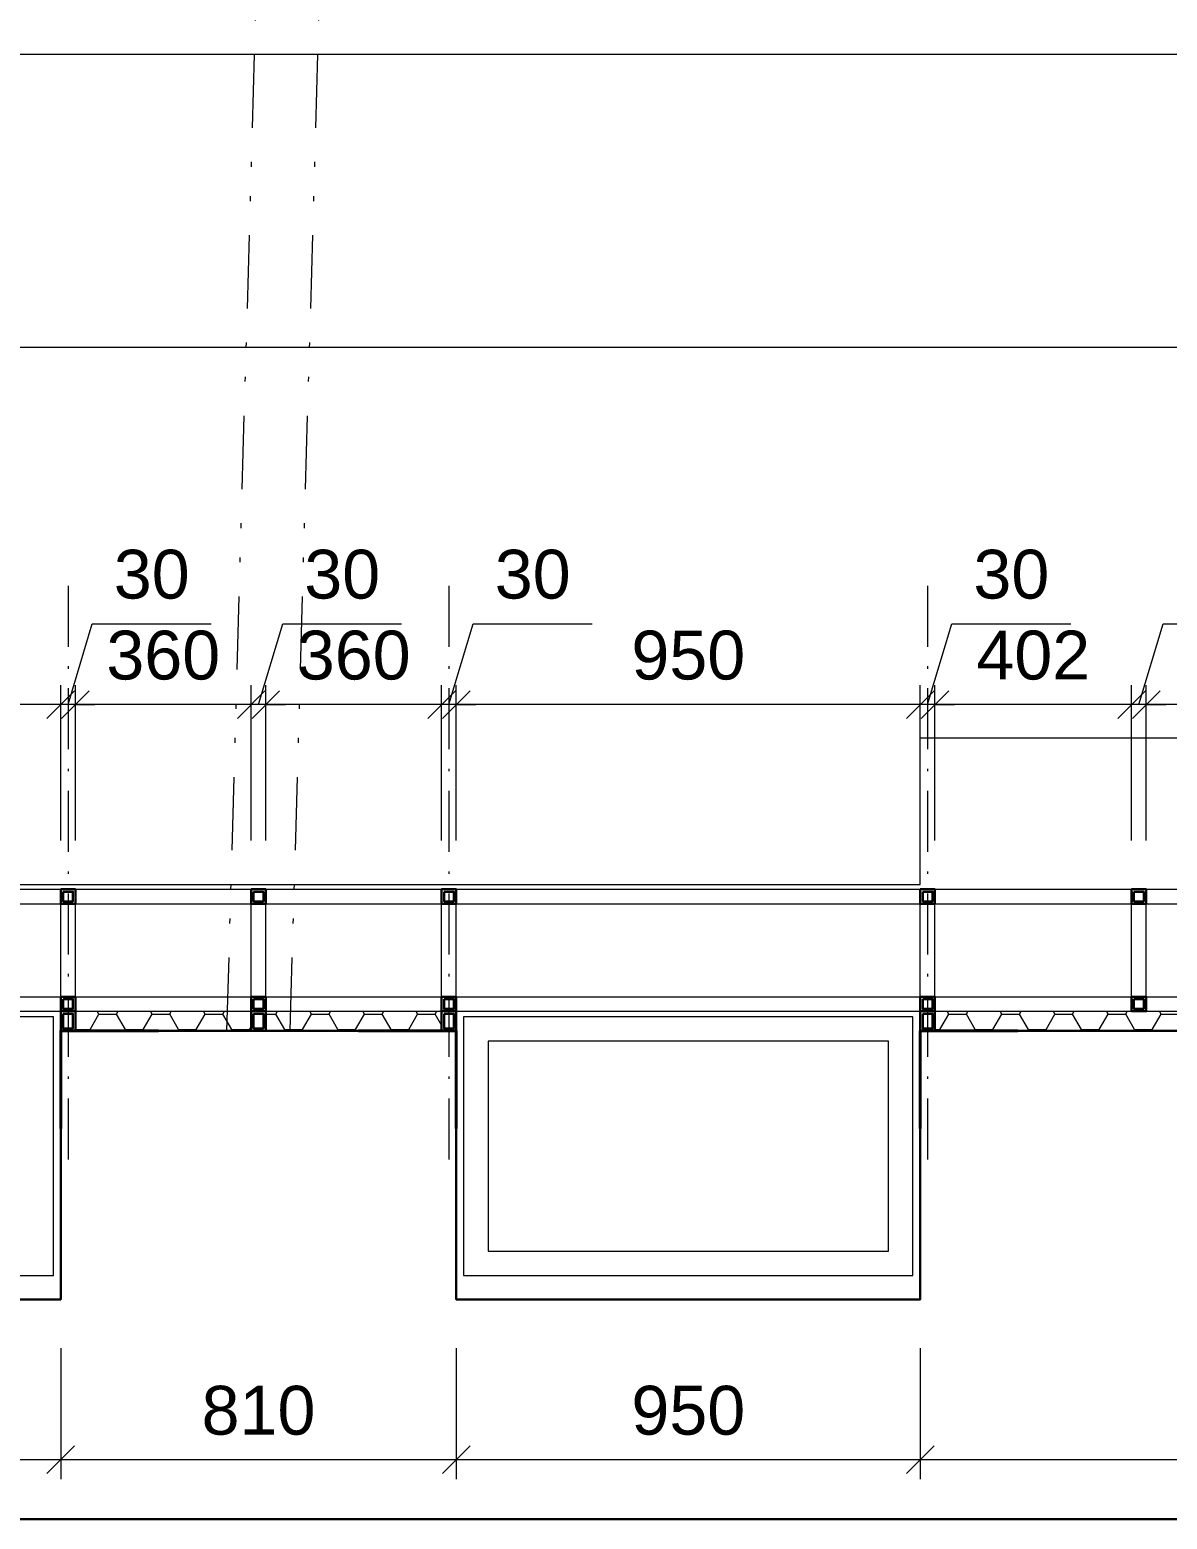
# Model space of a CAD drawing. Header units: millimetres. Extents: x -934 to 41066, y -946 to 28754.
# Drawn here: x 24557 to 26886, y 5814 to 8864 of the extents above; entities that cross this region are included whole.
import ezdxf

# ---------------------------------------------------------------- set-up
doc = ezdxf.new("R2010")
doc.units = ezdxf.units.MM
doc.linetypes.add('dvojčerchovaná 3', pattern=[370, 150, -70, 10, -60, 10, -70])
doc.linetypes.add('čerchovaná 4', pattern=[420, 250, -80, 10, -80])
for name, color, linetype, lineweight in [('A_strechy.kce_Pero_č.__1', 7, 'Continuous', 5), ('A_zdi.kce_Pero_č.__1', 7, 'Continuous', 30), ('bar', 1, 'Continuous', 18), ('Kce', 7, 'Continuous', 13), ('pohled', 135, 'Continuous', 18), ('police', 252, 'Continuous', 5)]:
    doc.layers.add(name, color=color, linetype=linetype, lineweight=lineweight)
doc.styles.get("Standard").update_dxf_attribs({"font": 'Arial.ttf'})
doc.dimstyles.new('1-50', dxfattribs={"dimtxt": 100, "dimasz": 150, "dimexe": 50, "dimexo": 500, "dimgap": 50, "dimtad": 1, "dimdec": 0, "dimtxsty": 'Standard', "dimblk": 'ARCHTICK', "dimblk1": 'ARCHTICK', "dimblk2": 'ARCHTICK', "dimcen": 2.5, "dimdle": 50, "dimclrd": 256, "dimclre": 256, "dimadec": 0, "dimazin": 0, "dimtfac": 1, "dimtdec": 0, "dimtmove": 1, "dimatfit": 3, "dimldrblk": 'ARCHTICK', "dimfxl": 1, "dimlwd": -1, "dimlwe": -1, "dimarcsym": 0})
pattern_1 = [(0, (-1510.298, 78802.26), (54.375, 31.393421), [36.25, -72.5]), (120, (-1510.298, 78802.26), (-54.375, 31.393421), [36.25, -72.5]), (60, (-1510.298, 78802.26), (1e-14, 62.786842), [-72.5, 36.25])]

# ---------------------------------------------------------------- blocks, each defined once
blk = doc.blocks.new('_ARCHTICK')
at = {"ltscale": 20}
for p, q in [((-0.707, -0.707), (0.707, 0.707)), ((0, 0), (0, 0))]:
    blk.add_line(p, q, dxfattribs=at)
blk = doc.blocks.new('*D331')
at = {"layer": 'Defpoints', "color": 0, "ltscale": 0.5, "transparency": 16777216}
for p in [(26842.8, 7482.3), (26842.8, 7104.1), (27245.3, 7104.1)]:
    blk.add_point(p, dxfattribs=at)
at = {"layer": 'pohled', "ltscale": 0.5, "transparency": 16777216}
for p, q in [((26842.8, 7204.1), (26842.8, 7522.3)), ((27245.3, 7204.1), (27245.3, 7522.3)), ((27295.3, 7482.3), (26792.8, 7482.3))]:
    blk.add_line(p, q, dxfattribs=at)
at = {"layer": 'pohled', "ltscale": 0.5, "transparency": 16777216, "xscale": 40, "yscale": 40, "zscale": 40, "rotation": 180}
blk.add_blockref('_ARCHTICK', (26842.8, 7482.3), dxfattribs=at)
at = {"layer": 'pohled', "ltscale": 0.5, "transparency": 16777216, "xscale": 40, "yscale": 40, "zscale": 40}
blk.add_blockref('_ARCHTICK', (27245.3, 7482.3), dxfattribs=at)
at = {"layer": 'pohled', "color": 0, "ltscale": 0.5, "transparency": 16777216, "insert": (27044.1, 7582.9), "char_height": 100, "attachment_point": 5}
blk.add_mtext('403', dxfattribs=at)
blk = doc.blocks.new('*D332')
at = {"layer": 'Defpoints', "color": 0, "ltscale": 0.5, "transparency": 16777216}
for p in [(26812.8, 7482.3), (26812.8, 7104.1), (26842.8, 7104.1)]:
    blk.add_point(p, dxfattribs=at)
at = {"layer": 'pohled', "ltscale": 0.5, "transparency": 16777216}
for p, q in [((26827.8, 7482.3), (26877.5, 7647.9)), ((26877.5, 7647.9), (27120.8, 7647.9)), ((26812.8, 7204.1), (26812.8, 7522.3)), ((26842.8, 7204.1), (26842.8, 7522.3)), ((26812.8, 7482.3), (26772.8, 7482.3)), ((26842.8, 7482.3), (26812.8, 7482.3)), ((26842.8, 7482.3), (26812.8, 7482.3)), ((26842.8, 7482.3), (26882.8, 7482.3))]:
    blk.add_line(p, q, dxfattribs=at)
at = {"layer": 'pohled', "ltscale": 0.5, "transparency": 16777216, "xscale": 40, "yscale": 40, "zscale": 40}
blk.add_blockref('_ARCHTICK', (26812.8, 7482.3), dxfattribs=at)
at = {"layer": 'pohled', "ltscale": 0.5, "transparency": 16777216, "xscale": 40, "yscale": 40, "zscale": 40, "rotation": 180}
blk.add_blockref('_ARCHTICK', (26842.8, 7482.3), dxfattribs=at)
at = {"layer": 'pohled', "color": 0, "ltscale": 0.5, "transparency": 16777216, "insert": (26999.2, 7748.6), "char_height": 100, "attachment_point": 5}
blk.add_mtext('30', dxfattribs=at)
blk = doc.blocks.new('*D333')
at = {"layer": 'Defpoints', "color": 0, "ltscale": 0.5, "transparency": 16777216}
for p in [(26410.3, 7482.3), (26410.3, 7104.1), (26812.8, 7104.1)]:
    blk.add_point(p, dxfattribs=at)
at = {"layer": 'pohled', "ltscale": 0.5, "transparency": 16777216}
for p, q in [((26410.3, 7204.1), (26410.3, 7522.3)), ((26812.8, 7204.1), (26812.8, 7522.3)), ((26862.8, 7482.3), (26360.3, 7482.3))]:
    blk.add_line(p, q, dxfattribs=at)
at = {"layer": 'pohled', "ltscale": 0.5, "transparency": 16777216, "xscale": 40, "yscale": 40, "zscale": 40, "rotation": 180}
blk.add_blockref('_ARCHTICK', (26410.3, 7482.3), dxfattribs=at)
at = {"layer": 'pohled', "ltscale": 0.5, "transparency": 16777216, "xscale": 40, "yscale": 40, "zscale": 40}
blk.add_blockref('_ARCHTICK', (26812.8, 7482.3), dxfattribs=at)
at = {"layer": 'pohled', "color": 0, "ltscale": 0.5, "transparency": 16777216, "insert": (26611.6, 7582.9), "char_height": 100, "attachment_point": 5}
blk.add_mtext('402', dxfattribs=at)
blk = doc.blocks.new('*D334')
at = {"layer": 'Defpoints', "color": 0, "ltscale": 0.5, "transparency": 16777216}
for p in [(26380.3, 7482.3), (26380.3, 7104.1), (26410.3, 7104.1)]:
    blk.add_point(p, dxfattribs=at)
at = {"layer": 'pohled', "ltscale": 0.5, "transparency": 16777216}
for p, q in [((26395.3, 7482.3), (26445, 7647.9)), ((26445, 7647.9), (26688.3, 7647.9)), ((26380.3, 7204.1), (26380.3, 7522.3)), ((26410.3, 7204.1), (26410.3, 7522.3)), ((26380.3, 7482.3), (26340.3, 7482.3)), ((26410.3, 7482.3), (26380.3, 7482.3)), ((26410.3, 7482.3), (26380.3, 7482.3)), ((26410.3, 7482.3), (26450.3, 7482.3))]:
    blk.add_line(p, q, dxfattribs=at)
at = {"layer": 'pohled', "ltscale": 0.5, "transparency": 16777216, "xscale": 40, "yscale": 40, "zscale": 40}
blk.add_blockref('_ARCHTICK', (26380.3, 7482.3), dxfattribs=at)
at = {"layer": 'pohled', "ltscale": 0.5, "transparency": 16777216, "xscale": 40, "yscale": 40, "zscale": 40, "rotation": 180}
blk.add_blockref('_ARCHTICK', (26410.3, 7482.3), dxfattribs=at)
at = {"layer": 'pohled', "color": 0, "ltscale": 0.5, "transparency": 16777216, "insert": (26566.7, 7748.6), "char_height": 100, "attachment_point": 5}
blk.add_mtext('30', dxfattribs=at)
blk = doc.blocks.new('*D335')
at = {"layer": 'Defpoints', "color": 0, "ltscale": 0.5, "transparency": 16777216}
for p in [(25430.3, 7482.3), (25430.3, 7104.1), (26380.3, 7104.1)]:
    blk.add_point(p, dxfattribs=at)
at = {"layer": 'pohled', "ltscale": 0.5, "transparency": 16777216}
for p, q in [((25430.3, 7204.1), (25430.3, 7522.3)), ((26380.3, 7204.1), (26380.3, 7522.3)), ((26430.3, 7482.3), (25380.3, 7482.3))]:
    blk.add_line(p, q, dxfattribs=at)
at = {"layer": 'pohled', "ltscale": 0.5, "transparency": 16777216, "xscale": 40, "yscale": 40, "zscale": 40, "rotation": 180}
blk.add_blockref('_ARCHTICK', (25430.3, 7482.3), dxfattribs=at)
at = {"layer": 'pohled', "ltscale": 0.5, "transparency": 16777216, "xscale": 40, "yscale": 40, "zscale": 40}
blk.add_blockref('_ARCHTICK', (26380.3, 7482.3), dxfattribs=at)
at = {"layer": 'pohled', "color": 0, "ltscale": 0.5, "transparency": 16777216, "insert": (25905.3, 7582.9), "char_height": 100, "attachment_point": 5}
blk.add_mtext('950', dxfattribs=at)
blk = doc.blocks.new('*D336')
at = {"layer": 'Defpoints', "color": 0, "ltscale": 0.5, "transparency": 16777216}
for p in [(25400.3, 7482.3), (25400.3, 7104.1), (25430.3, 7104.1)]:
    blk.add_point(p, dxfattribs=at)
at = {"layer": 'pohled', "ltscale": 0.5, "transparency": 16777216}
for p, q in [((25415.3, 7482.3), (25465, 7647.9)), ((25465, 7647.9), (25708.3, 7647.9)), ((25400.3, 7204.1), (25400.3, 7522.3)), ((25430.3, 7204.1), (25430.3, 7522.3)), ((25400.3, 7482.3), (25360.3, 7482.3)), ((25430.3, 7482.3), (25400.3, 7482.3)), ((25430.3, 7482.3), (25400.3, 7482.3)), ((25430.3, 7482.3), (25470.3, 7482.3))]:
    blk.add_line(p, q, dxfattribs=at)
at = {"layer": 'pohled', "ltscale": 0.5, "transparency": 16777216, "xscale": 40, "yscale": 40, "zscale": 40}
blk.add_blockref('_ARCHTICK', (25400.3, 7482.3), dxfattribs=at)
at = {"layer": 'pohled', "ltscale": 0.5, "transparency": 16777216, "xscale": 40, "yscale": 40, "zscale": 40, "rotation": 180}
blk.add_blockref('_ARCHTICK', (25430.3, 7482.3), dxfattribs=at)
at = {"layer": 'pohled', "color": 0, "ltscale": 0.5, "transparency": 16777216, "insert": (25586.7, 7748.6), "char_height": 100, "attachment_point": 5}
blk.add_mtext('30', dxfattribs=at)
blk = doc.blocks.new('*D337')
at = {"layer": 'Defpoints', "color": 0, "ltscale": 0.5, "transparency": 16777216}
for p in [(25040.3, 7482.3), (25040.3, 7104.1), (25400.3, 7104.1)]:
    blk.add_point(p, dxfattribs=at)
at = {"layer": 'pohled', "ltscale": 0.5, "transparency": 16777216}
for p, q in [((25040.3, 7204.1), (25040.3, 7522.3)), ((25400.3, 7204.1), (25400.3, 7522.3)), ((25450.3, 7482.3), (24990.3, 7482.3))]:
    blk.add_line(p, q, dxfattribs=at)
at = {"layer": 'pohled', "ltscale": 0.5, "transparency": 16777216, "xscale": 40, "yscale": 40, "zscale": 40, "rotation": 180}
blk.add_blockref('_ARCHTICK', (25040.3, 7482.3), dxfattribs=at)
at = {"layer": 'pohled', "ltscale": 0.5, "transparency": 16777216, "xscale": 40, "yscale": 40, "zscale": 40}
blk.add_blockref('_ARCHTICK', (25400.3, 7482.3), dxfattribs=at)
at = {"layer": 'pohled', "color": 0, "ltscale": 0.5, "transparency": 16777216, "insert": (25220.3, 7582.9), "char_height": 100, "attachment_point": 5}
blk.add_mtext('360', dxfattribs=at)
blk = doc.blocks.new('*D274')
at = {"layer": 'Defpoints', "color": 0, "ltscale": 0.5, "transparency": 16777216}
for p in [(25010.3, 7482.3), (25010.3, 7104.1), (25040.3, 7104.1)]:
    blk.add_point(p, dxfattribs=at)
at = {"layer": 'pohled', "ltscale": 0.5, "transparency": 16777216}
for p, q in [((25025.3, 7482.3), (25075, 7647.9)), ((25075, 7647.9), (25318.3, 7647.9)), ((25010.3, 7204.1), (25010.3, 7522.3)), ((25040.3, 7204.1), (25040.3, 7522.3)), ((25010.3, 7482.3), (24970.3, 7482.3)), ((25040.3, 7482.3), (25010.3, 7482.3)), ((25040.3, 7482.3), (25010.3, 7482.3)), ((25040.3, 7482.3), (25080.3, 7482.3))]:
    blk.add_line(p, q, dxfattribs=at)
at = {"layer": 'pohled', "ltscale": 0.5, "transparency": 16777216, "xscale": 40, "yscale": 40, "zscale": 40}
blk.add_blockref('_ARCHTICK', (25010.3, 7482.3), dxfattribs=at)
at = {"layer": 'pohled', "ltscale": 0.5, "transparency": 16777216, "xscale": 40, "yscale": 40, "zscale": 40, "rotation": 180}
blk.add_blockref('_ARCHTICK', (25040.3, 7482.3), dxfattribs=at)
at = {"layer": 'pohled', "color": 0, "ltscale": 0.5, "transparency": 16777216, "insert": (25196.7, 7748.6), "char_height": 100, "attachment_point": 5}
blk.add_mtext('30', dxfattribs=at)
blk = doc.blocks.new('*D275')
at = {"layer": 'Defpoints', "color": 0, "ltscale": 0.5, "transparency": 16777216}
for p in [(24650.3, 7482.3), (24650.3, 7104.1), (25010.3, 7104.1)]:
    blk.add_point(p, dxfattribs=at)
at = {"layer": 'pohled', "ltscale": 0.5, "transparency": 16777216}
for p, q in [((24650.3, 7204.1), (24650.3, 7522.3)), ((25010.3, 7204.1), (25010.3, 7522.3)), ((25060.3, 7482.3), (24600.3, 7482.3))]:
    blk.add_line(p, q, dxfattribs=at)
at = {"layer": 'pohled', "ltscale": 0.5, "transparency": 16777216, "xscale": 40, "yscale": 40, "zscale": 40, "rotation": 180}
blk.add_blockref('_ARCHTICK', (24650.3, 7482.3), dxfattribs=at)
at = {"layer": 'pohled', "ltscale": 0.5, "transparency": 16777216, "xscale": 40, "yscale": 40, "zscale": 40}
blk.add_blockref('_ARCHTICK', (25010.3, 7482.3), dxfattribs=at)
at = {"layer": 'pohled', "color": 0, "ltscale": 0.5, "transparency": 16777216, "insert": (24830.3, 7582.9), "char_height": 100, "attachment_point": 5}
blk.add_mtext('360', dxfattribs=at)
blk = doc.blocks.new('*D276')
at = {"layer": 'Defpoints', "color": 0, "ltscale": 0.5, "transparency": 16777216}
for p in [(24620.3, 7482.3), (24620.3, 7104.1), (24650.3, 7104.1)]:
    blk.add_point(p, dxfattribs=at)
at = {"layer": 'pohled', "ltscale": 0.5, "transparency": 16777216}
for p, q in [((24635.3, 7482.3), (24685, 7647.9)), ((24685, 7647.9), (24928.3, 7647.9)), ((24620.3, 7204.1), (24620.3, 7522.3)), ((24650.3, 7204.1), (24650.3, 7522.3)), ((24620.3, 7482.3), (24580.3, 7482.3)), ((24650.3, 7482.3), (24620.3, 7482.3)), ((24650.3, 7482.3), (24620.3, 7482.3)), ((24650.3, 7482.3), (24690.3, 7482.3))]:
    blk.add_line(p, q, dxfattribs=at)
at = {"layer": 'pohled', "ltscale": 0.5, "transparency": 16777216, "xscale": 40, "yscale": 40, "zscale": 40}
blk.add_blockref('_ARCHTICK', (24620.3, 7482.3), dxfattribs=at)
at = {"layer": 'pohled', "ltscale": 0.5, "transparency": 16777216, "xscale": 40, "yscale": 40, "zscale": 40, "rotation": 180}
blk.add_blockref('_ARCHTICK', (24650.3, 7482.3), dxfattribs=at)
at = {"layer": 'pohled', "color": 0, "ltscale": 0.5, "transparency": 16777216, "insert": (24806.7, 7748.6), "char_height": 100, "attachment_point": 5}
blk.add_mtext('30', dxfattribs=at)
blk = doc.blocks.new('*D277')
at = {"layer": 'Defpoints', "color": 0, "ltscale": 0.5, "transparency": 16777216}
for p in [(23670.3, 7482.3), (23670.3, 7104.1), (24620.3, 7104.1)]:
    blk.add_point(p, dxfattribs=at)
at = {"layer": 'pohled', "ltscale": 0.5, "transparency": 16777216}
for p, q in [((23670.3, 7204.1), (23670.3, 7522.3)), ((24620.3, 7204.1), (24620.3, 7522.3)), ((24670.3, 7482.3), (23620.3, 7482.3))]:
    blk.add_line(p, q, dxfattribs=at)
at = {"layer": 'pohled', "ltscale": 0.5, "transparency": 16777216, "xscale": 40, "yscale": 40, "zscale": 40, "rotation": 180}
blk.add_blockref('_ARCHTICK', (23670.3, 7482.3), dxfattribs=at)
at = {"layer": 'pohled', "ltscale": 0.5, "transparency": 16777216, "xscale": 40, "yscale": 40, "zscale": 40}
blk.add_blockref('_ARCHTICK', (24620.3, 7482.3), dxfattribs=at)
at = {"layer": 'pohled', "color": 0, "ltscale": 0.5, "transparency": 16777216, "insert": (24145.3, 7582.9), "char_height": 100, "attachment_point": 5}
blk.add_mtext('950', dxfattribs=at)
blk = doc.blocks.new('*D239')
at = {"layer": 'Defpoints', "color": 0, "transparency": 16777216}
for p in [(26380.3, 6264.1), (28140.3, 6264.1), (26380.3, 5935.9)]:
    blk.add_point(p, dxfattribs=at)
at = {"layer": 'pohled', "transparency": 16777216}
for p, q in [((26380.3, 6164.1), (26380.3, 5895.9)), ((28140.3, 6164.1), (28140.3, 5895.9)), ((28190.3, 5935.9), (26330.3, 5935.9))]:
    blk.add_line(p, q, dxfattribs=at)
at = {"layer": 'pohled', "transparency": 16777216, "xscale": 40, "yscale": 40, "zscale": 40, "rotation": 180}
blk.add_blockref('_ARCHTICK', (26380.3, 5935.9), dxfattribs=at)
at = {"layer": 'pohled', "transparency": 16777216, "xscale": 40, "yscale": 40, "zscale": 40}
blk.add_blockref('_ARCHTICK', (28140.3, 5935.9), dxfattribs=at)
at = {"layer": 'pohled', "color": 0, "transparency": 16777216, "insert": (27260.3, 6036.5), "char_height": 100, "attachment_point": 5}
blk.add_mtext('1760', dxfattribs=at)
blk = doc.blocks.new('*D240')
at = {"layer": 'Defpoints', "color": 0, "transparency": 16777216}
for p in [(25430.3, 6264.1), (26380.3, 6264.1), (25430.3, 5935.9)]:
    blk.add_point(p, dxfattribs=at)
at = {"layer": 'pohled', "transparency": 16777216}
for p, q in [((25430.3, 6164.1), (25430.3, 5895.9)), ((26380.3, 6164.1), (26380.3, 5895.9)), ((26430.3, 5935.9), (25380.3, 5935.9))]:
    blk.add_line(p, q, dxfattribs=at)
at = {"layer": 'pohled', "transparency": 16777216, "xscale": 40, "yscale": 40, "zscale": 40, "rotation": 180}
blk.add_blockref('_ARCHTICK', (25430.3, 5935.9), dxfattribs=at)
at = {"layer": 'pohled', "transparency": 16777216, "xscale": 40, "yscale": 40, "zscale": 40}
blk.add_blockref('_ARCHTICK', (26380.3, 5935.9), dxfattribs=at)
at = {"layer": 'pohled', "color": 0, "transparency": 16777216, "insert": (25905.3, 6036.5), "char_height": 100, "attachment_point": 5}
blk.add_mtext('950', dxfattribs=at)
blk = doc.blocks.new('*D241')
at = {"layer": 'Defpoints', "color": 0, "transparency": 16777216}
for p in [(24620.3, 6264.1), (25430.3, 6264.1), (24620.3, 5935.9)]:
    blk.add_point(p, dxfattribs=at)
at = {"layer": 'pohled', "transparency": 16777216}
for p, q in [((24620.3, 6164.1), (24620.3, 5895.9)), ((25430.3, 6164.1), (25430.3, 5895.9)), ((25480.3, 5935.9), (24570.3, 5935.9))]:
    blk.add_line(p, q, dxfattribs=at)
at = {"layer": 'pohled', "transparency": 16777216, "xscale": 40, "yscale": 40, "zscale": 40, "rotation": 180}
blk.add_blockref('_ARCHTICK', (24620.3, 5935.9), dxfattribs=at)
at = {"layer": 'pohled', "transparency": 16777216, "xscale": 40, "yscale": 40, "zscale": 40}
blk.add_blockref('_ARCHTICK', (25430.3, 5935.9), dxfattribs=at)
at = {"layer": 'pohled', "color": 0, "transparency": 16777216, "insert": (25025.3, 6036.5), "char_height": 100, "attachment_point": 5}
blk.add_mtext('810', dxfattribs=at)
blk = doc.blocks.new('*D242')
at = {"layer": 'Defpoints', "color": 0, "transparency": 16777216}
for p in [(23670.3, 6264.1), (24620.3, 6264.1), (23670.3, 5935.9)]:
    blk.add_point(p, dxfattribs=at)
at = {"layer": 'pohled', "transparency": 16777216}
for p, q in [((23670.3, 6164.1), (23670.3, 5895.9)), ((24620.3, 6164.1), (24620.3, 5895.9)), ((24670.3, 5935.9), (23620.3, 5935.9))]:
    blk.add_line(p, q, dxfattribs=at)
at = {"layer": 'pohled', "transparency": 16777216, "xscale": 40, "yscale": 40, "zscale": 40, "rotation": 180}
blk.add_blockref('_ARCHTICK', (23670.3, 5935.9), dxfattribs=at)
at = {"layer": 'pohled', "transparency": 16777216, "xscale": 40, "yscale": 40, "zscale": 40}
blk.add_blockref('_ARCHTICK', (24620.3, 5935.9), dxfattribs=at)
at = {"layer": 'pohled', "color": 0, "transparency": 16777216, "insert": (24145.3, 6036.5), "char_height": 100, "attachment_point": 5}
blk.add_mtext('950', dxfattribs=at)

msp = doc.modelspace()

# ---------------------------------------------------------------- hatches: boundary and pattern name
at = {"layer": 'police'}
h = msp.add_hatch(dxfattribs=at)
h.set_pattern_fill('HONEY', color=2, scale=290)
h.set_pattern_definition(pattern_1)
h.paths.add_polyline_path([(24961.8, 6854.1), (24650.3, 6854.1), (24650.3, 6814.1), (24960.7, 6814.1)])
h = msp.add_hatch(dxfattribs=at)
h.set_pattern_fill('HONEY', color=256, scale=290)
h.set_pattern_definition(pattern_1)
h.paths.add_polyline_path([(25010.3, 6854.1), (24961.8, 6854.1), (24960.7, 6814.1), (25010.3, 6814.1)])
h = msp.add_hatch(dxfattribs=at)
h.set_pattern_fill('HONEY', color=2, scale=290)
h.set_pattern_definition(pattern_1)
h.paths.add_polyline_path([(25091.4, 6854.1), (25040.3, 6854.1), (25040.3, 6814.1), (25090.3, 6814.1)])
h = msp.add_hatch(dxfattribs=at)
h.set_pattern_fill('HONEY', color=2, scale=290)
h.set_pattern_definition(pattern_1)
h.paths.add_polyline_path([(25400.3, 6854.1), (25091.4, 6854.1), (25090.3, 6814.1), (25400.3, 6814.1)])
h = msp.add_hatch(dxfattribs=at)
h.set_pattern_fill('HONEY', color=2, scale=290)
h.set_pattern_definition(pattern_1)
h.paths.add_polyline_path([(27143.8, 6854.1), (26410.3, 6854.1), (26410.3, 6814.1), (27143.3, 6814.1)])

# ---------------------------------------------------------------- linework, layer by layer
at = {"layer": 'A_strechy.kce_Pero_č.__1', "color": 7, "linetype": 'dvojčerchovaná 3', "lineweight": 5}
for p, q in [((24960.7, 6814.1), (25111.9, 12171.9)), ((25090.3, 6814.1), (25241.9, 12170.4))]:
    msp.add_line(p, q, dxfattribs=at)
at = {"layer": 'A_zdi.kce_Pero_č.__1', "lineweight": 30}
for points in [[(24620.3, 6814.1), (24620.3, 6264.1), (23670.3, 6264.1), (23670.3, 6814.1)], [(26380.3, 6814.1), (26380.3, 6264.1), (25430.3, 6264.1), (25430.3, 6814.1)]]:
    msp.add_lwpolyline(points, dxfattribs=at)
at = {"layer": 'A_zdi.kce_Pero_č.__1', "color": 7, "linetype": 'Continuous', "lineweight": 30, "flags": 128}
msp.add_lwpolyline([(6629.6, 5814.1), (29874.6, 5814.1)], dxfattribs=at)
at = {"layer": 'bar', "lineweight": 40, "ltscale": 0.5}
for points in [[(24820.3, 6814.1), (24620.3, 6814.1), (24620.3, 6614.1)], [(25430.3, 6614.1), (25430.3, 6814.1), (25230.3, 6814.1)], [(26580.3, 6814.1), (26380.3, 6814.1), (26380.3, 6614.1)]]:
    msp.add_lwpolyline(points, dxfattribs=at)
at = {"layer": 'Kce'}
for points in [[(21742.2, 8814.1), (29179, 8814.1)], [(21742.2, 8214.1), (29125.4, 8214.1)]]:
    msp.add_lwpolyline(points, dxfattribs=at)
at = {"layer": 'Kce', "lineweight": 15}
for points in [[(26380.3, 7414.1), (29053.9, 7414.1)], [(26380.3, 7114.1), (26380.3, 7414.1)], [(23670.3, 7114.1), (26380.3, 7114.1)]]:
    msp.add_lwpolyline(points, dxfattribs=at)
at = {"layer": 'Kce', "lineweight": 30}
for points in [[(24620.3, 6814.1), (25430.3, 6814.1)], [(26380.3, 6814.1), (28140.3, 6814.1)]]:
    msp.add_lwpolyline(points, dxfattribs=at)
at = {"layer": 'pohled', "linetype": 'čerchovaná 4', "ltscale": 0.5}
for points in [[(24635.3, 7725.7), (24635.3, 6534.5)], [(25415.3, 7725.7), (25415.3, 6534.5)], [(26395.3, 7725.7), (26395.3, 6534.5)]]:
    msp.add_lwpolyline(points, dxfattribs=at)
at = {"layer": 'pohled'}
for points in [[(22165.3, 7104.1), (28140.3, 7104.1)], [(24620.3, 6814.1), (24620.3, 7104.1)], [(24650.3, 6814.1), (24650.3, 7104.1)], [(25010.3, 6814.1), (25010.3, 7104.1)], [(25040.3, 6814.1), (25040.3, 7104.1)], [(25400.3, 6814.1), (25400.3, 7104.1)], [(25430.3, 6814.1), (25430.3, 7104.1)], [(26380.3, 6814.1), (26380.3, 7104.1)], [(26380.3, 6814.1), (26380.3, 7104.1)], [(26410.3, 6814.1), (26410.3, 7104.1)], [(26410.3, 6814.1), (26410.3, 7104.1)], [(26812.8, 6854.1), (26812.8, 7104.1)], [(26842.8, 6854.1), (26842.8, 7104.1)], [(22165.3, 7074.1), (28140.3, 7074.1)], [(22165.3, 6884.1), (28140.3, 6884.1)], [(20492, 6854.1), (28980.3, 6854.1)]]:
    msp.add_lwpolyline(points, dxfattribs=at)
at = {"layer": 'pohled', "lineweight": 30}
for points in [[(24620.3, 7104.1), (24620.3, 7074.1), (24650.3, 7074.1), (24650.3, 7104.1), (24620.3, 7104.1)], [(25010.3, 7104.1), (25010.3, 7074.1), (25040.3, 7074.1), (25040.3, 7104.1), (25010.3, 7104.1)], [(25400.3, 7104.1), (25400.3, 7074.1), (25430.3, 7074.1), (25430.3, 7104.1), (25400.3, 7104.1)], [(26380.3, 7104.1), (26380.3, 7074.1), (26410.3, 7074.1), (26410.3, 7104.1), (26380.3, 7104.1)], [(26812.8, 7104.1), (26812.8, 7074.1), (26842.8, 7074.1), (26842.8, 7104.1), (26812.8, 7104.1)], [(24620.3, 6884.1), (24620.3, 6854.1), (24650.3, 6854.1), (24650.3, 6884.1), (24620.3, 6884.1)], [(25010.3, 6884.1), (25010.3, 6854.1), (25040.3, 6854.1), (25040.3, 6884.1), (25010.3, 6884.1)], [(25400.3, 6884.1), (25400.3, 6854.1), (25430.3, 6854.1), (25430.3, 6884.1), (25400.3, 6884.1)], [(26380.3, 6884.1), (26380.3, 6854.1), (26410.3, 6854.1), (26410.3, 6884.1), (26380.3, 6884.1)], [(26812.8, 6884.1), (26812.8, 6854.1), (26842.8, 6854.1), (26842.8, 6884.1), (26812.8, 6884.1)], [(24620.3, 6854.1), (24620.3, 6814.1), (24650.3, 6814.1), (24650.3, 6854.1), (24620.3, 6854.1)], [(25010.3, 6854.1), (25010.3, 6814.1), (25040.3, 6814.1), (25040.3, 6854.1), (25010.3, 6854.1)], [(25400.3, 6854.1), (25400.3, 6814.1), (25430.3, 6814.1), (25430.3, 6854.1), (25400.3, 6854.1)], [(26380.3, 6854.1), (26380.3, 6814.1), (26410.3, 6814.1), (26410.3, 6854.1), (26380.3, 6854.1)]]:
    msp.add_lwpolyline(points, dxfattribs=at)
for points in [[(24625.3, 7099.1), (24625.3, 7079.1), (24645.3, 7079.1), (24645.3, 7099.1)], [(25015.3, 7099.1), (25015.3, 7079.1), (25035.3, 7079.1), (25035.3, 7099.1)], [(25405.3, 7099.1), (25405.3, 7079.1), (25425.3, 7079.1), (25425.3, 7099.1)], [(26385.3, 7099.1), (26385.3, 7079.1), (26405.3, 7079.1), (26405.3, 7099.1)], [(26817.8, 7099.1), (26817.8, 7079.1), (26837.8, 7079.1), (26837.8, 7099.1)], [(24625.3, 6879.1), (24625.3, 6859.1), (24645.3, 6859.1), (24645.3, 6879.1)], [(25015.3, 6879.1), (25015.3, 6859.1), (25035.3, 6859.1), (25035.3, 6879.1)], [(25405.3, 6879.1), (25405.3, 6859.1), (25425.3, 6859.1), (25425.3, 6879.1)], [(26385.3, 6879.1), (26385.3, 6859.1), (26405.3, 6859.1), (26405.3, 6879.1)], [(26817.8, 6879.1), (26817.8, 6859.1), (26837.8, 6859.1), (26837.8, 6879.1)], [(24625.3, 6849.1), (24625.3, 6819.1), (24645.3, 6819.1), (24645.3, 6849.1)], [(25015.3, 6849.1), (25015.3, 6819.1), (25035.3, 6819.1), (25035.3, 6849.1)], [(25405.3, 6849.1), (25405.3, 6819.1), (25425.3, 6819.1), (25425.3, 6849.1)], [(26385.3, 6849.1), (26385.3, 6819.1), (26405.3, 6819.1), (26405.3, 6849.1)]]:
    msp.add_lwpolyline(points, close=True, dxfattribs=at)
at = {"layer": 'pohled', "color": 252}
for points in [[(23685.3, 6313), (24605.3, 6313), (24605.3, 6843), (23685.3, 6843), (23685.3, 6313)], [(25445.3, 6313), (26365.3, 6313), (26365.3, 6843), (25445.3, 6843), (25445.3, 6313)]]:
    msp.add_lwpolyline(points, dxfattribs=at)
msp.add_lwpolyline([(25495.3, 6363), (26315.3, 6363), (26315.3, 6793), (25495.3, 6793)], close=True, dxfattribs=at)

# ---------------------------------------------------------------- dimensions: what is measured, and where the dimension line sits
at = {"layer": 'pohled', "ltscale": 0.5}
for base, p1, p2, picture, middle in [((24620.3, 7482.3), (24650.3, 7104.1), (24620.3, 7104.1), '*D276', (24735, 7748.6)), ((25010.3, 7482.3), (25040.3, 7104.1), (25010.3, 7104.1), '*D274', (25125, 7748.6)), ((25400.3, 7482.3), (25430.3, 7104.1), (25400.3, 7104.1), '*D336', (25515, 7748.6)), ((26380.3, 7482.3), (26410.3, 7104.1), (26380.3, 7104.1), '*D334', (26495, 7748.6)), ((26812.8, 7482.3), (26842.8, 7104.1), (26812.8, 7104.1), '*D332', (26927.5, 7748.6)), ((23670.3, 7482.3), (24620.3, 7104.1), (23670.3, 7104.1), '*D277', (24145.3, 7582.9)), ((24650.3, 7482.3), (25010.3, 7104.1), (24650.3, 7104.1), '*D275', (24830.3, 7582.9)), ((25040.3, 7482.3), (25400.3, 7104.1), (25040.3, 7104.1), '*D337', (25220.3, 7582.9)), ((25430.3, 7482.3), (26380.3, 7104.1), (25430.3, 7104.1), '*D335', (25905.3, 7582.9)), ((26410.324, 7482.266), (26812.8239, 7104.0621), (26410.324, 7104.062), '*D333', (26611.5739, 7582.9482)), ((26842.8238542, 7482.2660421), (27245.3238542, 7104.0621102), (26842.8238542, 7104.0621102), '*D331', (27044.0738542, 7582.9481703))]:
    dim = msp.add_linear_dim(base=base, p1=p1, p2=p2, dimstyle='1-50', override={"dimtxt": 100, "dimasz": 40, "dimexe": 40, "dimexo": 100}, dxfattribs=at)
    dim.commit()
    dim.dimension.update_dxf_attribs({"geometry": picture, "text_midpoint": middle})
at = {"layer": 'pohled'}
for base, p1, p2, picture, middle in [((23670.3, 5935.9), (24620.3, 6264.1), (23670.3, 6264.1), '*D242', (24145.3, 6036.5)), ((24620.3, 5935.9), (25430.3, 6264.1), (24620.3, 6264.1), '*D241', (25025.3, 6036.5)), ((25430.3, 5935.9), (26380.3, 6264.1), (25430.3, 6264.1), '*D240', (25905.3, 6036.5)), ((26380.3, 5935.9), (28140.3, 6264.1), (26380.3, 6264.1), '*D239', (27260.3, 6036.5))]:
    dim = msp.add_linear_dim(base=base, p1=p1, p2=p2, dimstyle='1-50', override={"dimtxt": 100, "dimasz": 40, "dimexe": 40, "dimexo": 100}, dxfattribs=at)
    dim.commit()
    dim.dimension.update_dxf_attribs({"geometry": picture, "text_midpoint": middle})

doc.saveas('drawing.dxf')
